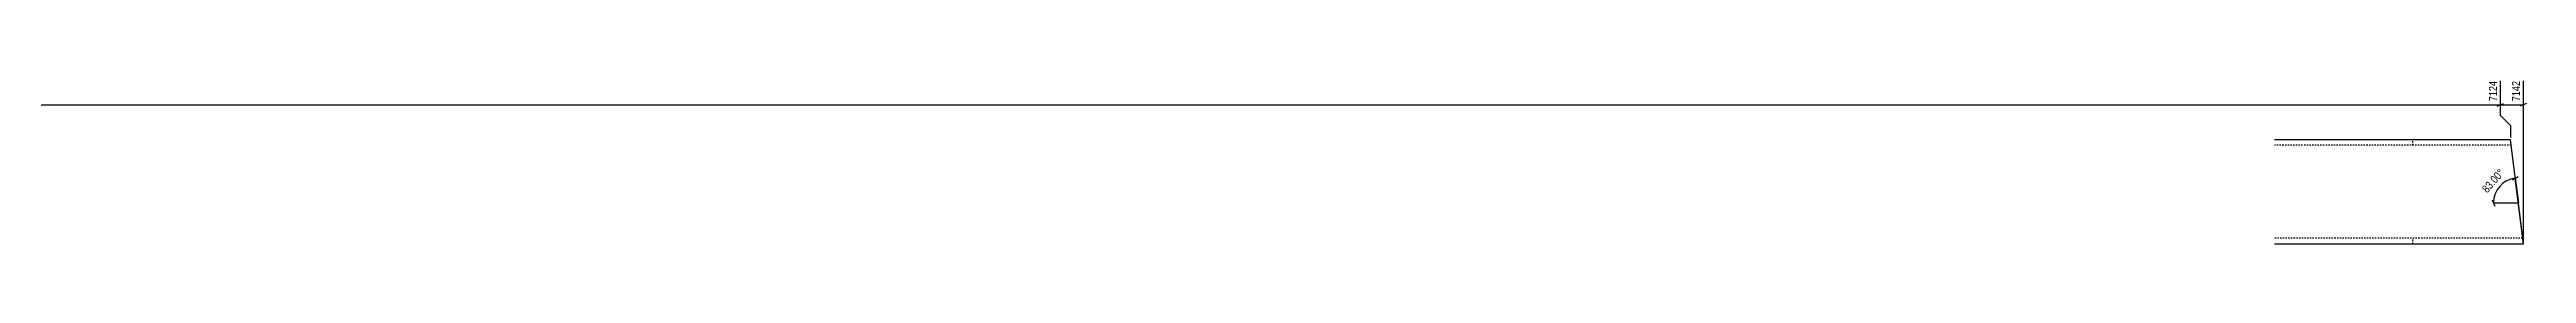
# Model space of a CAD drawing. Header units: millimetres. Extents: x 9 to 20439, y 9 to 246.
# Drawn here: x 16856 to 20439, y 9 to 246 of the extents above; entities that cross this region are included whole.
import ezdxf

# ---------------------------------------------------------------- set-up
doc = ezdxf.new("R2010")
doc.units = ezdxf.units.MM
doc.linetypes.add('DXK_LINE_DOT2', pattern=[3.9198, 1.9599, -1.9599])
doc.layers.add('MÅLSÆTNING', color=7, linetype='Continuous')
doc.layers.add('STÅL', color=7, linetype='Continuous')
doc.styles.add('Arial Narrow', font='ARIALN.TTF', dxfattribs={"height": 0.2})

msp = doc.modelspace()

# ---------------------------------------------------------------- linework, layer by layer
at = {"layer": 'MÅLSÆTNING', "color": 7, "linetype": 'Continuous'}
for p, q in [((20401.1, 243.8), (20401.1, 194.4)), ((20434.5, 12), (20434.5, 243.8)), ((16222.6, 209.4), (20401.1, 209.4)), ((20396.6, 207.6), (20405.6, 211.2)), ((20401.1, 194.4), (20416.1, 179.4)), ((20416.1, 179.4), (20416.1, 162)), ((20416.1, 179.4), (20416.1, 162)), ((20439, 211.2), (20430, 207.6)), ((20389.5, 72.4), (20393.1, 63.4)), ((20418.6, 101.3), (20427.1, 106)), ((20434.1, 12), (20422.9, 103.6)), ((20422.9, 103.6), (20427.3, 67.9)), ((20391.3, 67.9), (20427.3, 67.9))]:
    msp.add_line(p, q, dxfattribs=at)
msp.add_arc((20427.3, 67.9), 36, 97, 180, dxfattribs=at)
at = {"layer": 'STÅL', "color": 2, "linetype": 'Continuous'}
for p, q in [((20416.1, 159), (20074.6, 159)), ((20432.1, 29), (20416.1, 159)), ((20074.6, 9), (20434.5, 9)), ((20434.5, 9), (20432.1, 29))]:
    msp.add_line(p, q, dxfattribs=at)
at = {"layer": 'STÅL', "color": 7, "linetype": 'DXK_LINE_DOT2'}
for p, q in [((20417.1, 151), (20074.6, 151)), ((20274.6, 151), (20274.6, 159)), ((20433.5, 17), (20074.6, 17)), ((20274.6, 9), (20274.6, 17)), ((20434.5, 9), (20433, 21.3))]:
    msp.add_line(p, q, dxfattribs=at)

# ---------------------------------------------------------------- next in the draw order: wipeouts: each hides what was drawn before it
at = {"color": 0, "linetype": 'Continuous'}
msp.add_wipeout([(20398.7, 246.2), (20381.9, 246.2), (20381.9, 212.1), (20398.7, 212.1)], dxfattribs=at).dxf.layer = 'MÅLSÆTNING'
at = {"color": 0}
msp.add_wipeout([(20411.7, 111.2), (20399.1, 122.3), (20369.9, 89.3), (20382.4, 78.1)], dxfattribs=at).dxf.layer = 'MÅLSÆTNING'

# ---------------------------------------------------------------- next in the draw order: linework, layer by layer
at = {"layer": 'MÅLSÆTNING', "color": 7, "linetype": 'Continuous'}
for p, q in [((20401.1, 243.8), (20401.1, 194.4)), ((20396.6, 207.6), (20405.6, 211.2)), ((20401.1, 209.4), (20434.5, 209.4)), ((20401.1, 194.4), (20416.1, 179.4))]:
    msp.add_line(p, q, dxfattribs=at)

# ---------------------------------------------------------------- next in the draw order: texts
at = {"layer": 'MÅLSÆTNING', "color": 3, "linetype": 'Continuous', "style": 'Arial Narrow'}
msp.add_text('7124', height=11.45, rotation=90.0002, dxfattribs=at).set_placement((20396.3, 214.5))
at = {"layer": 'MÅLSÆTNING', "color": 3, "style": 'Arial Narrow'}
msp.add_text('83.00°', height=11.45, rotation=48.5009, dxfattribs=at).set_placement((20382.2, 81.5))

# ---------------------------------------------------------------- next in the draw order: wipeouts: each hides what was drawn before it
at = {"color": 0, "linetype": 'Continuous'}
msp.add_wipeout([(20432.1, 246.2), (20415.3, 246.2), (20415.3, 212.1), (20432.1, 212.1)], dxfattribs=at).dxf.layer = 'MÅLSÆTNING'

# ---------------------------------------------------------------- next in the draw order: texts
at = {"layer": 'MÅLSÆTNING', "color": 3, "linetype": 'Continuous', "style": 'Arial Narrow'}
msp.add_text('7142', height=11.45, rotation=90.0002, dxfattribs=at).set_placement((20429.7, 214.5))

doc.saveas('drawing.dxf')
